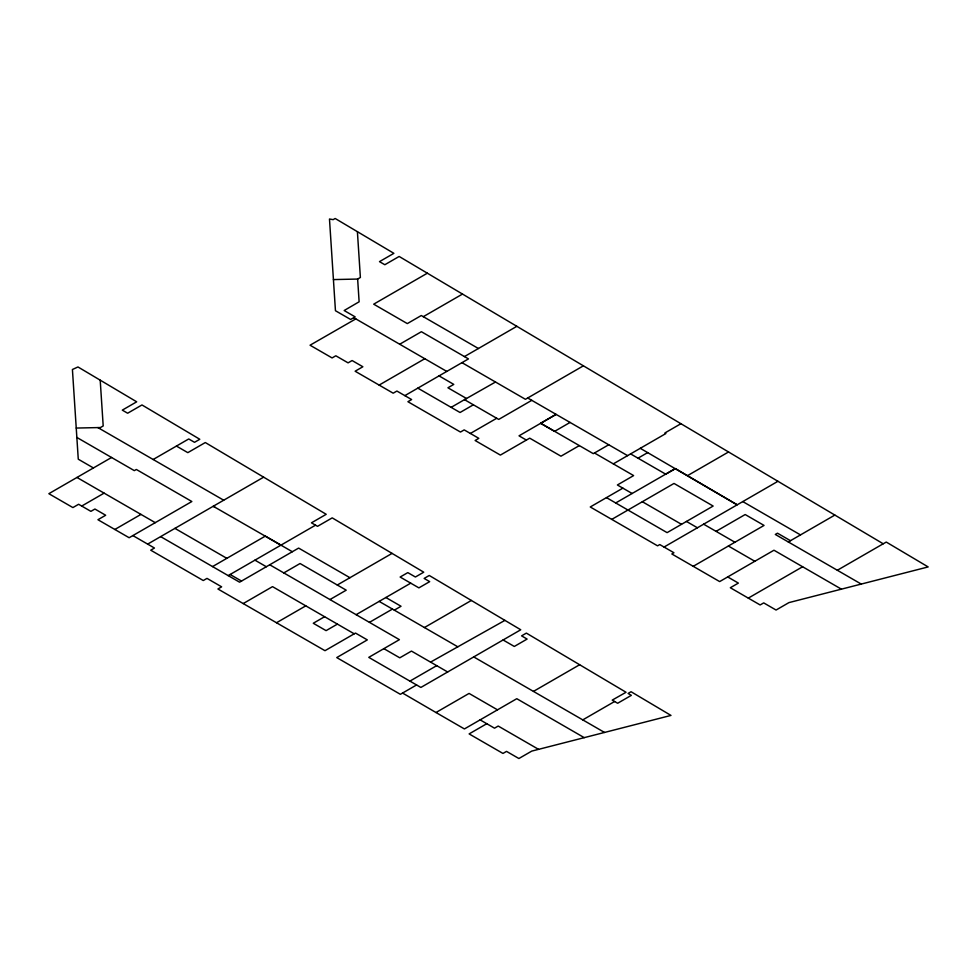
<?xml version="1.0" encoding="UTF-8"?>
<svg xmlns="http://www.w3.org/2000/svg" width="977" height="977" viewBox="0 0 977 977"><rect width="100%" height="100%" fill="white"/><g stroke="black" fill="none" stroke-linecap="round" stroke-linejoin="round"><path stroke-width="1.47" d="M333.426 279.581L357.643 279.056L360.379 277.468L357.399 231.683M427.352 273.194L373.69 304.177L407.324 323.595L421.295 315.522L478.425 348.508M111.561 457.48L48.85 493.69L72.896 507.576L78.624 504.266L90.898 511.35L94.916 509.029L105.675 515.245L97.932 519.715L129.147 537.729L191.858 501.519L136.34 469.473L134.325 470.633L76.853 437.44M153.169 459.495L188.732 438.966L194.521 442.312L199.796 439.271L141.97 404.954L127.645 413.222L122.296 410.132L136.695 401.816L77.965 366.961L72.42 369.501L78.27 459.202L93.426 467.959M81.726 506.049L104.112 493.129M423.297 316.682L462.5 294.065M399.703 344.234L421.392 331.716L468.471 358.901L404.844 395.636M114.846 529.473L140.957 514.403M379.137 385.085L424.8 358.718M464.441 356.581L516.845 326.318M147.649 544.116L263.631 477.167M451.142 407.36L466.493 398.494L447.918 387.784L453.78 384.401L439.039 375.889M473.381 404.796L460.045 412.502L417.826 388.138M212.546 566.587L265.304 536.117L292.331 551.724M583.403 365.825L525.431 399.3L461.962 362.65M470.364 433.47L496.707 418.266M228.178 575.612L315.534 525.174M531.781 400.326L498.71 419.426L464.478 399.654L495.498 382.019M608.732 444.767L593.308 453.67L540.672 423.273L556.084 414.37L519.019 435.827L526.383 440.077M283.794 572.913L300.061 563.521L346.224 590.169L329.957 599.56M243.2 603.578L272.522 586.64L354.224 633.817M570.067 422.43L554.643 431.345L540.635 423.285M337.285 585.015L392.058 553.397M579.337 445.597L560.969 456.198L529.705 438.16L500.383 455.087L475.103 440.493L478.828 438.343L464.197 429.892L460.472 432.054L407.91 401.706L411.635 399.556L396.906 391.044L393.181 393.194L355.127 371.223L362.87 366.754L352.099 360.537L348.081 362.858L335.819 355.787L332.095 357.936L310.051 345.211L355.811 318.893M276.552 622.728L305.789 605.85M324.608 616.707L313.275 623.253L326.086 630.641L337.419 624.108M680.92 423.713L664.922 432.945L665.899 433.519L613.324 463.867M356.141 614.68L410.731 583.159M638.005 458.189L647.702 452.595M369.44 622.361L392.461 609.074M394.317 610.149L401.034 606.265L385.866 597.509M622.874 488.146L590.255 506.978L657.558 545.838L659.756 544.568L673.935 552.75L671.834 553.971L719.658 581.584L773.967 550.222L841.417 589.155M615.705 502.96L675.376 468.569L737.171 504.828L640.289 448.309M424.433 627.539L471.354 600.452M611.749 519.398L674.008 483.444L713.149 506.049L667.108 532.636L606.461 497.623M687.576 475.616L728.537 451.972M409.913 681.116L436.695 665.655M416.581 684.962L400.375 694.317L336.747 657.582L367.315 639.898L355.494 633.072L324.987 650.694L217.92 588.984L221.645 586.835L207.002 578.384L203.277 580.533L150.727 550.185L154.451 548.036L132.872 535.579M664.042 547.047L777.936 481.295L883.22 543.786L886.261 542.064L928.15 566.929L788.952 602.601L776.068 610.039L763.709 602.894L760.143 604.958L730.32 587.739L738.368 583.098L727.694 576.931M716.043 531.354L745.182 514.537L764.051 525.431L693.23 566.318M402.573 693.059L435.986 712.514L469.07 693.426L497.501 709.839M788.292 541.954L834.822 515.087M533.454 691.398L579.642 664.739M486.778 723.713L469.119 733.91L502.96 753.438L506.526 751.386L518.885 758.518L531.769 751.093L670.967 715.42L631.057 691.728L628.077 693.45L631.362 695.343L617.647 703.257L612.213 700.118L626.037 692.266L526.359 633.108L521.584 635.868L527.116 639.068L514.305 646.456L503.082 639.972M748.297 598.119L802.618 566.758M837.338 570.263L883.22 543.786M582.78 719.878L614.606 701.498M675.449 468.618L665.679 474.163L630.592 453.902M430.564 662.113L504.901 620.371M76.23 428.06L100.448 427.535L103.196 425.948L100.204 380.163M280.936 545.154L213.23 506.257L215.245 507.417M742.789 501.58L800.493 534.908M790.478 540.696L777.472 533.186L775.298 534.443L861.25 584.075M527.702 397.981L627.576 455.648M594.48 452.998L633.621 475.591L617.379 484.983L632.119 493.483M353.723 317.684L446.782 371.419M703.635 524.185L734.924 542.247M686.465 521.449L697.419 527.775M728.39 546.021L754.818 561.274M642.353 501.726L681.494 524.319M176.434 446.074L187.816 452.644L205.304 442.544L326.22 514.305L311.455 522.829L317.537 526.334L332.217 517.871L423.737 572.192L415.408 577.004L407.812 572.62L400.13 577.041L418.889 587.873L429.685 581.645L424.128 578.433L429.257 575.477L520.753 629.774L420.879 687.442L368.769 657.362L399.41 639.666L269.713 564.779M97.908 427.596L223.696 500.212M349.937 577.712L298.632 548.085L239.573 582.182L160.643 536.617M379.149 601.392L457.81 646.811M473.735 656.923L604.531 732.445M584.234 737.647L516.784 698.702L464.417 728.94L435.986 712.514M254.948 560.163L266.33 566.733M447.661 671.981L411.464 651.085L399.776 657.826L383.863 648.643M174.92 528.374L226.823 558.331M76.975 477.46L155.258 522.658M538.559 749.347L498.209 726.045L494.521 728.183L480.122 719.866M230.132 574.488L241.527 581.059M777.936 481.295L399.153 256.462L384.828 264.73L379.479 261.641L393.878 253.336L335.16 218.482L333.145 219.642L329.481 219.007L335.453 310.723L350.621 319.467L355.139 316.866L344.16 310.527L359.121 301.795L357.643 279.056"/></g></svg>
